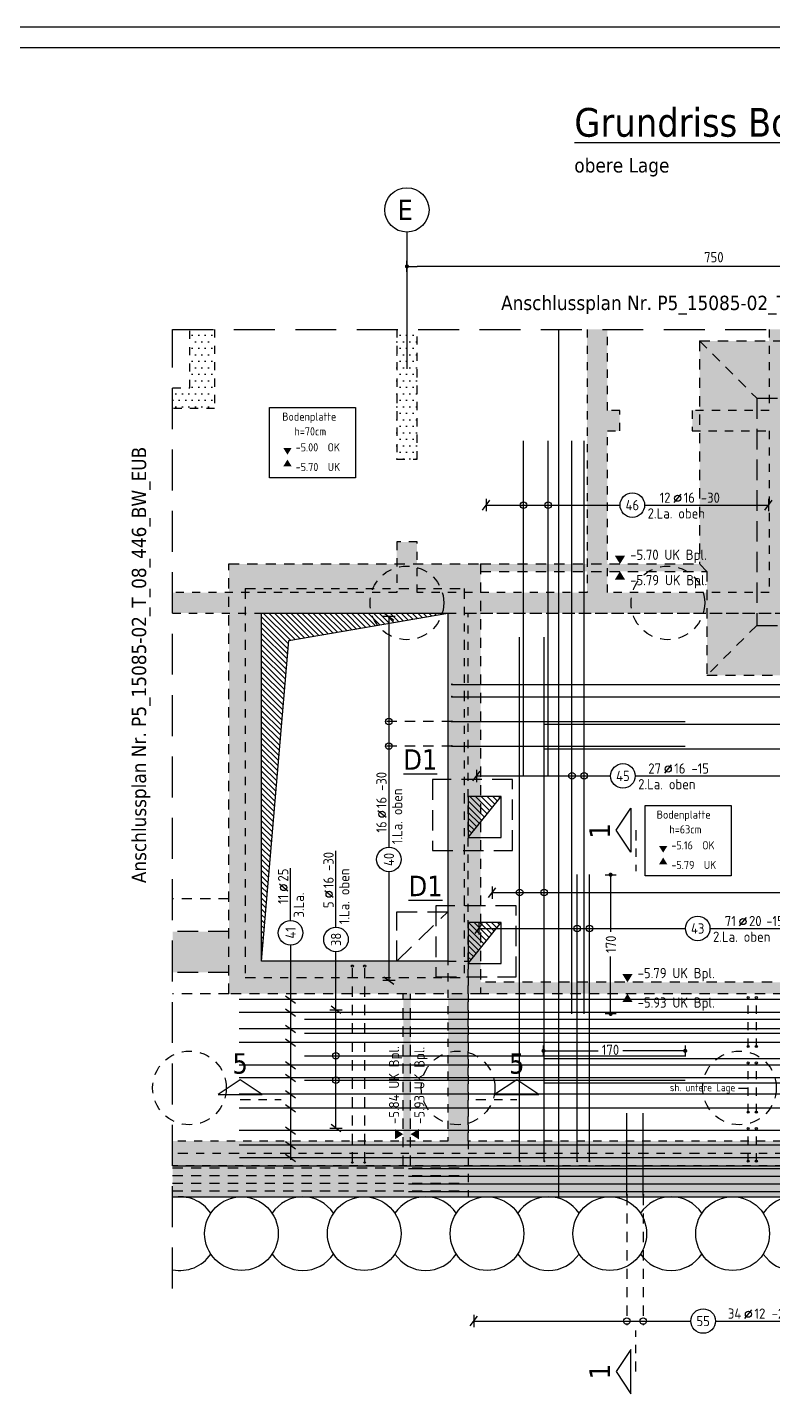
# Model space of a CAD drawing. Extents: x -21 to 93, y -36 to 68.
# Drawn here: x 24.16 to 33.26, y 25.36 to 42.05 of the extents above; entities that cross this region are included whole.
import ezdxf
from ezdxf.enums import TextEntityAlignment as Align

# ---------------------------------------------------------------- set-up
doc = ezdxf.new("R2010")
doc.units = 0
doc.header["$LTSCALE"] = 0.5
for name, pattern in [('AUSGEZOGEN', [1000.01, 1000, 0.01]), ('DIVIDE2', [0.625, 0.25, -0.125, 0, -0.125, 0, -0.125]), ('GESTRICHELTX2', [1.5, 1, -0.5]), ('HIDDEN', [0.375, 0.25, -0.125]), ('HIDDEN2', [0.187, 0.125, -0.062]), ('PUNKT', [0.175, 0.05, -0.125]), ('STRICHLINIE', [0.75, 0.5, -0.25]), ('STRICHPUNKT2', [0.55, 0.25, -0.125, 0.05, -0.125]), ('VERDECKT', [0.375, 0.25, -0.125]), ('VERDECKTX2', [0.75, 0.5, -0.25])]:
    doc.linetypes.add(name, pattern=pattern)
for name, color, linetype in [('ACHSEN', 7, 'Continuous'), ('AFB', 7, 'Continuous'), ('AFU', 7, 'Continuous'), ('BETON', 7, 'Continuous'), ('DETAIL', 7, 'Continuous'), ('DRUEBER', 7, 'Continuous'), ('grau_dunkel', 7, 'Continuous'), ('grau_hell', 7, 'Continuous'), ('grau_mittel', 7, 'Continuous'), ('Gründungspfähle', 7, 'Continuous'), ('HILFE', 7, 'Continuous'), ('koten', 7, 'Continuous'), ('MASSE', 7, 'Continuous'), ('OBJEKT', 7, 'Continuous'), ('RAHMEN', 7, 'Continuous'), ('RND', 7, 'Continuous'), ('RND-1', 7, 'Continuous'), ('SCHNITTE', 7, 'Continuous'), ('SCHRAFF', 7, 'Continuous'), ('SFP_Achsen', 7, 'Continuous'), ('TEXT', 7, 'Continuous'), ('Verbau', 7, 'Continuous'), ('VERDECKT', 7, 'Continuous'), ('Versprung oberseitig', 7, 'Continuous')]:
    doc.layers.add(name, color=color, linetype=linetype)
doc.styles.add('helv', font='tahoma.ttf')
doc.styles.add('txt', font='isocp.shx')
doc.linetypes.add('AFU_50L', pattern='A,0.75,["/",Standard,S=0.2,R=0,X=-0.01,Y=-0.1],0.07,["/",Standard,S=0.2,R=0,X=-0.01,Y=-0.1],0.75', length=1.57)
doc.dimstyles.new('DOT_I', dxfattribs={"dimscale": 0.5, "dimtxt": 0.25, "dimasz": 0.25, "dimexe": 0.1, "dimexo": 0.3, "dimgap": 0.1, "dimtad": 1, "dimdec": 3, "dimzin": 3, "dimtxsty": 'txt', "dimblk": 'DOT', "dimblk1": 'DOT', "dimblk2": 'DOT', "dimsah": 1, "dimcen": 0.1, "dimse1": 1, "dimse2": 1, "dimazin": 0, "dimtfac": 1, "dimtdec": 4, "dimtix": 1, "dimtmove": 2, "dimatfit": 3, "dimfxl": 0, "dimtvp": 1, "dimtolj": 1, "dimtzin": 0, "dimarcsym": 0})
pattern_1 = [(135, (-74.891635, 589.301005), (-0.035355339, -0.035355339), [])]
pattern_2 = [(0, (14.66109, 7.331896), (0.0396875, 0.079375), [0, -0.079375])]

# ---------------------------------------------------------------- blocks, each defined once
blk = doc.blocks.new('okrd_o')
at = {"layer": 'koten', "color": 7, "linetype": 'Continuous'}
blk.add_solid([(-0.125, 0.202), (0.125, 0.202), (0, 0)], dxfattribs=at)
at = {"layer": 'koten', "style": 'txt'}
blk.add_attdef('OKRD', (0.25, 0.1), '', height=0.25, dxfattribs=at)
blk = doc.blocks.new('okrd_u')
at = {"layer": 'koten', "color": 7, "linetype": 'Continuous'}
blk.add_solid([(-0.125, -0.202), (0.125, -0.202), (0, 0)], dxfattribs=at)
at = {"layer": 'koten', "style": 'txt'}
blk.add_attdef('OKRD', (0.25, -0.35), '', height=0.25, dxfattribs=at)
blk = doc.blocks.new('DOT')
at = {"layer": 'MASSE', "color": 7, "linetype": 'Continuous'}
for p, q in [((0, 0), (-1, 0)), ((0, 0.54), (0, -0.54))]:
    blk.add_line(p, q, dxfattribs=at)
at = {"layer": 'MASSE', "color": 7, "linetype": 'Continuous', "const_width": 0.2}
blk.add_lwpolyline([(-0.1, 0, 1), (0.1, 0, 1)], format="xyb", close=True, dxfattribs=at)
blk = doc.blocks.new('*D33')
at = {"layer": 'Defpoints', "color": 0, "linetype": 'AUSGEZOGEN', "transparency": 16777216}
for p in [(28.793, 39.13), (28.793, 39.13), (36.293, 39.13)]:
    blk.add_point(p, dxfattribs=at)
at = {"layer": 'MASSE', "color": 0, "linetype": 'AUSGEZOGEN', "lineweight": -2, "transparency": 16777216}
blk.add_line((36.168, 39.13), (28.918, 39.13), dxfattribs=at)
at = {"layer": 'MASSE', "color": 0, "linetype": 'AUSGEZOGEN', "lineweight": -2, "transparency": 16777216, "xscale": 0.125, "yscale": 0.125, "zscale": 0.125, "rotation": 180}
blk.add_blockref('DOT', (28.793, 39.13), dxfattribs=at)
at = {"layer": 'MASSE', "color": 0, "linetype": 'AUSGEZOGEN', "lineweight": -2, "transparency": 16777216, "xscale": 0.125, "yscale": 0.125, "zscale": 0.125}
blk.add_blockref('DOT', (36.293, 39.13), dxfattribs=at)
at = {"layer": 'MASSE', "color": 0, "linetype": 'AUSGEZOGEN', "transparency": 16777216, "insert": (32.543, 39.242), "char_height": 0.125, "attachment_point": 5, "style": 'txt'}
blk.add_mtext('\\A1;750', dxfattribs=at)
blk = doc.blocks.new('lei_gre')
at = {"layer": 'RND', "color": 7, "linetype": 'Continuous'}
for p, q in [((-0.09, -0.12), (0.09, 0.12)), ((0, 0.15), (0, -0.15))]:
    blk.add_line(p, q, dxfattribs=at)
blk = doc.blocks.new('RND_LEI')
at = {"layer": 'RND', "color": 7, "linetype": 'Continuous'}
blk.add_line((1.022, 0.066), (1.19, 0.27), dxfattribs=at)
for centre, radius in [((0, 0), 0.3), ((1.106, 0.168), 0.075)]:
    blk.add_circle(centre, radius, dxfattribs=at)
at = {"layer": 'RND', "color": 7, "linetype": 'Continuous', "style": 'txt'}
blk.add_attdef('POSL', text='', height=0.25, dxfattribs=at).set_placement((0, 0), align=Align.MIDDLE)
blk.add_attdef('ANZ', text='', height=0.25, dxfattribs=at).set_placement((0.931, 0.057), align=Align.RIGHT)
for tag, p in [('DUM', (1.253, 0.057)), ('ABSTD', (1.674, 0.057)), ('POSTXT', (0.374, -0.327))]:
    blk.add_attdef(tag, p, '', height=0.25, dxfattribs=at)
blk = doc.blocks.new('*D37')
at = {"layer": 'Defpoints', "color": 0, "linetype": 'AUSGEZOGEN', "transparency": 16777216}
for p in [(30.462, 29.547), (30.462, 29.547), (32.193, 29.547)]:
    blk.add_point(p, dxfattribs=at)
at = {"layer": 'MASSE', "color": 0, "linetype": 'AUSGEZOGEN', "lineweight": -2, "transparency": 16777216}
for p, q in [((30.587, 29.547), (31.13, 29.547)), ((32.068, 29.547), (31.43, 29.547))]:
    blk.add_line(p, q, dxfattribs=at)
at = {"layer": 'MASSE', "color": 0, "linetype": 'AUSGEZOGEN', "lineweight": -2, "transparency": 16777216, "xscale": 0.125, "yscale": 0.125, "zscale": 0.125, "rotation": 180}
blk.add_blockref('DOT', (30.462, 29.547), dxfattribs=at)
at = {"layer": 'MASSE', "color": 0, "linetype": 'AUSGEZOGEN', "lineweight": -2, "transparency": 16777216, "xscale": 0.125, "yscale": 0.125, "zscale": 0.125}
blk.add_blockref('DOT', (32.193, 29.547), dxfattribs=at)
at = {"layer": 'MASSE', "color": 0, "linetype": 'AUSGEZOGEN', "transparency": 16777216, "insert": (31.28, 29.56), "char_height": 0.125, "attachment_point": 5, "style": 'txt'}
blk.add_mtext('\\A1;170', dxfattribs=at)
blk = doc.blocks.new('*D39')
at = {"layer": 'Defpoints', "color": 0, "linetype": 'AUSGEZOGEN', "transparency": 16777216}
for p in [(31.282, 31.699), (31.282, 31.699), (31.282, 29.999)]:
    blk.add_point(p, dxfattribs=at)
at = {"layer": 'MASSE', "color": 0, "linetype": 'AUSGEZOGEN', "lineweight": -2, "transparency": 16777216}
for p, q in [((31.282, 31.574), (31.282, 31)), ((31.282, 30.124), (31.282, 30.7))]:
    blk.add_line(p, q, dxfattribs=at)
at = {"layer": 'MASSE', "color": 0, "linetype": 'AUSGEZOGEN', "lineweight": -2, "transparency": 16777216, "xscale": 0.125, "yscale": 0.125, "zscale": 0.125}
for p, rotation in [((31.282, 31.699), 90), ((31.282, 29.999), 270)]:
    blk.add_blockref('DOT', p, dxfattribs=dict(at, rotation=rotation))
at = {"layer": 'MASSE', "color": 0, "linetype": 'AUSGEZOGEN', "transparency": 16777216, "insert": (31.285, 30.85), "char_height": 0.125, "attachment_point": 5, "rotation": 90, "style": 'txt'}
blk.add_mtext('\\A1;170', dxfattribs=at)
blk = doc.blocks.new('SCHN-1')
at = {"layer": 'SCHNITTE', "color": 5, "linetype": 'Continuous'}
blk.add_lwpolyline([(0.54, 0.125), (0, 0.485), (-0.54, 0.125)], close=True, dxfattribs=at)
at = {"layer": 'SCHNITTE', "color": 6, "linetype": 'Continuous', "style": 'helv'}
blk.add_attdef('SCHN-1', text='', height=0.5, dxfattribs=at).set_placement((0, 0.635), align=Align.CENTER)
blk = doc.blocks.new('A0-19-0')
at = {"layer": 'RAHMEN'}
blk.add_line((137.9, 84.1), (0, 84.1), dxfattribs=at)
at = {"layer": 'RAHMEN', "color": 5}
blk.add_line((137.4, 83.6), (2, 83.6), dxfattribs=at)

msp = doc.modelspace()

# ---------------------------------------------------------------- hatches: boundary and pattern name
at = {"layer": 'grau_dunkel'}
h = msp.add_hatch(color=21, dxfattribs=at)
h.paths.add_polyline_path([(36.56829, 34.74446), (36.56829, 37.51946), (33.06829, 37.51946), (33.06829, 34.74446)])
h.paths.add_polyline_path([(33.46829, 37.11946), (33.46829, 35.14446), (36.16829, 35.14446), (36.16829, 37.11946)], flags=16)
h = msp.add_hatch(color=21, dxfattribs=at)
h.paths.add_polyline_path([(29.69329, 30.24446), (29.69329, 35.49446), (26.61829, 35.49446), (26.61829, 30.24446)])
h.paths.add_polyline_path([(29.29329, 30.64446), (29.29329, 34.89446), (27.01829, 34.89446), (27.01829, 30.64446)], flags=16)
at = {"layer": 'grau_dunkel', "linetype": 'AUSGEZOGEN'}
h = msp.add_hatch(dxfattribs=at)
h.set_pattern_fill('ANSI31', color=21, scale=0.015, angle=90, style=0, double=1)
h.set_pattern_definition([(135, (-113.652114, 40.544844), (-0.03367596, -0.03367596), [])])
h.paths.add_polyline_path([(29.29329, 34.89446), (27.01829, 34.89446), (27.01829, 30.64446), (27.34878, 34.56053)])
at = {"layer": 'grau_dunkel', "linetype": 'VERDECKTX2'}
h = msp.add_hatch(dxfattribs=at)
h.set_pattern_fill('ANSI31', color=171, scale=0.4, angle=90, style=0, double=1)
h.set_pattern_definition(pattern_1)
h.paths.add_polyline_path([(29.69329, 32.65446), (29.54329, 32.65446), (29.54329, 32.15446), (29.69329, 32.34196)])
h.paths.add_polyline_path([(29.94329, 32.65446), (29.69329, 32.65446), (29.69329, 32.34196)])
h = msp.add_hatch(dxfattribs=at)
h.set_pattern_fill('ANSI31', color=171, scale=0.4, angle=90, style=0, double=1)
h.set_pattern_definition(pattern_1)
h.paths.add_polyline_path([(29.54329, 30.61446), (29.69329, 30.80196), (29.69329, 31.11446), (29.54329, 31.11446)])
h.paths.add_polyline_path([(29.94329, 31.11446), (29.69329, 31.11446), (29.69329, 30.80196)])
at = {"layer": 'grau_dunkel'}
msp.add_hatch(color=21, dxfattribs=at).paths.add_polyline_path([(25.93071, 31.00446), (25.93071, 30.50446), (26.61829, 30.50446), (26.61829, 31.00446)])
at = {"layer": 'grau_hell'}
h = msp.add_hatch(color=9, dxfattribs=at)
h.paths.add_polyline_path([(32.36829, 38.21946), (32.36829, 35.49447), (32.45829, 35.40447), (32.45829, 34.13446), (37.17829, 34.13446), (37.17829, 35.40447), (37.26829, 35.49447), (37.26829, 38.21946)])
h.paths.add_polyline_path([(33.06829, 37.51946), (33.06829, 34.74446), (36.56829, 34.74446), (36.56829, 37.51946)], flags=16)
h = msp.add_hatch(color=9, dxfattribs=at)
h.paths.add_polyline_path([(32.45829, 35.40447), (32.36829, 35.49447), (29.69329, 35.49446), (29.69329, 35.40446)])
h.paths.add_polyline_path([(37.26831, 35.49449), (37.17831, 35.40449), (42.69329, 35.40449), (42.69329, 35.49449)])
h = msp.add_hatch(color=9, dxfattribs=at)
h.paths.add_polyline_path([(42.69329, 32.68446), (40.45329, 32.68446), (40.59329, 32.54446), (42.69329, 32.54446)])
h.paths.add_polyline_path([(40.45329, 32.68446), (40.45329, 30.38446), (40.59329, 30.24446), (40.59329, 32.54446)])
h.paths.add_polyline_path([(40.45329, 30.38446), (29.69329, 30.38446), (29.69329, 30.24446), (40.59329, 30.24446)])
msp.add_hatch(color=9, dxfattribs=at).paths.add_polyline_path([(28.74829, 28.14446), (28.83829, 28.14446), (28.83829, 30.24446), (28.74829, 30.24446)])
at = {"layer": 'grau_mittel'}
h = msp.add_hatch(color=61, dxfattribs=at)
h.paths.add_polyline_path([(42.69329, 34.59446), (43.07329, 34.59446), (43.07329, 38.36012), (42.69329, 38.36012)])
h.paths.add_polyline_path([(42.69329, 28.14446), (39.69329, 28.14446), (39.69329, 26.34446), (36.59329, 26.34446), (36.59329, 28.14446), (30.64329, 28.14446), (30.64329, 27.76446), (36.27329, 27.76446), (36.27329, 26.02446), (40.01329, 26.02446), (40.01329, 27.76446), (43.07329, 27.76446), (43.07329, 34.59446), (42.69329, 34.59446)])
h.paths.add_polyline_path([(29.54329, 28.14446), (29.54329, 27.76446), (30.64329, 27.76446), (30.64329, 28.14446)])
h.paths.add_polyline_path([(29.54329, 27.76446), (29.54329, 28.14446), (25.93071, 28.14446), (25.93071, 27.76446)])
at = {"layer": 'SCHRAFF', "linetype": 'AUSGEZOGEN'}
h = msp.add_hatch(dxfattribs=at)
h.set_pattern_fill('DOTS', scale=0.05, double=1)
h.set_pattern_definition(pattern_2)
h.paths.add_polyline_path([(26.44329, 38.36012), (26.14329, 38.36012), (26.14329, 37.64446), (25.93071, 37.64446), (25.93071, 37.39446), (26.44329, 37.39446)])
h = msp.add_hatch(dxfattribs=at)
h.set_pattern_fill('DOTS', scale=0.05, double=1)
h.set_pattern_definition(pattern_2)
h.paths.add_polyline_path([(42.69329, 38.36012), (42.39329, 38.36012), (42.39329, 34.84446), (38.91829, 34.84446), (38.91829, 35.64446), (38.66829, 35.64446), (38.66829, 34.44446), (38.91829, 34.44446), (38.91829, 34.59446), (42.39329, 34.59446), (42.39329, 28.44446), (38.91829, 28.44446), (38.91829, 28.59446), (38.66829, 28.59446), (38.66829, 28.44446), (37.99329, 28.44446), (37.99329, 28.14446), (38.15829, 28.14446), (38.15829, 27.79446), (38.40829, 27.79446), (38.40829, 28.14446), (39.39329, 28.14446), (39.39329, 26.64446), (38.40829, 26.64446), (38.40829, 26.99446), (38.15829, 26.99446), (38.15829, 26.64448), (36.89329, 26.64448), (36.89329, 28.14446), (37.09329, 28.14446), (37.09329, 28.44446), (36.41829, 28.44446), (36.41829, 30.09946), (36.16829, 30.09946), (36.16829, 28.44446), (29.54329, 28.44446), (29.54329, 34.89446), (36.16829, 34.89446), (36.16829, 33.24446), (36.41829, 33.24446), (36.41829, 35.60446), (36.16829, 35.60446), (36.16829, 35.14446), (33.46829, 35.14446), (33.46829, 37.11946), (36.16829, 37.11946), (36.16829, 36.65446), (36.41829, 36.65446), (36.41829, 37.51946), (36.16829, 37.51946), (36.16829, 37.36946), (33.46829, 37.36945), (33.46829, 38.36012), (33.21829, 38.36012), (33.21829, 37.36946), (32.27829, 37.36946), (32.27829, 37.11946), (33.21829, 37.11946), (33.21829, 35.14446), (31.24329, 35.14446), (31.24329, 37.11946), (31.39329, 37.11946), (31.39329, 37.36946), (31.24329, 37.36946), (31.24329, 38.36012), (30.99329, 38.36012), (30.99329, 35.14446), (28.91829, 35.14446), (28.91829, 35.76446), (28.66829, 35.76446), (28.66829, 35.14446), (25.93071, 35.14446), (25.93071, 34.89446), (29.29329, 34.89446), (29.29329, 28.44446), (25.93071, 28.44446), (25.93071, 28.14446), (36.59329, 28.14446), (36.59329, 26.34446), (39.69329, 26.34446), (39.69329, 28.14446), (42.69329, 28.14446)])
h = msp.add_hatch(dxfattribs=at)
h.set_pattern_fill('DOTS', scale=0.05, double=1)
h.set_pattern_definition(pattern_2)
h.paths.add_polyline_path([(28.91829, 38.36012), (28.66829, 38.36012), (28.66829, 36.77446), (28.91829, 36.77446)])

# ---------------------------------------------------------------- linework, layer by layer
at = {"layer": 'ACHSEN', "color": 140, "linetype": 'AUSGEZOGEN'}
msp.add_line((28.79329, 39.54894), (28.79329, 37.87963), dxfattribs=at)
at = {"layer": 'AFB', "color": 1, "linetype": 'DIVIDE2'}
for p, q in [((26.81829, 35.19446), (26.81829, 30.44446)), ((26.81829, 35.19446), (29.49329, 35.19446)), ((29.49329, 35.19446), (29.49329, 30.44446)), ((26.81829, 30.44446), (29.49329, 30.44446)), ((36.74329, 28.29446), (25.93071, 28.29446))]:
    msp.add_line(p, q, dxfattribs=at)
at = {"layer": 'AFU', "color": 8, "linetype": 'AFU_50L'}
msp.add_line((30.64329, 38.36012), (30.64329, 27.76446), dxfattribs=at)
at = {"layer": 'BETON', "color": 6, "linetype": 'AUSGEZOGEN'}
msp.add_line((25.93071, 28.14446), (36.59329, 28.14446), dxfattribs=at)
for points in [[(27.01829, 34.89446), (29.29329, 34.89446), (29.29329, 30.64446), (27.01829, 30.64446)], [(29.94329, 32.65446), (29.54329, 32.65446), (29.54329, 32.15446), (29.94329, 32.15446)], [(29.94329, 31.11446), (29.54329, 31.11446), (29.54329, 30.61446), (29.94329, 30.61446)]]:
    msp.add_lwpolyline(points, close=True, dxfattribs=at)
at = {"layer": 'DETAIL', "color": 102, "linetype": 'STRICHLINIE'}
for points in [[(29.1053, 31.99402), (30.08455, 31.99402), (30.08455, 32.86247), (29.1053, 32.86247)], [(29.1479, 30.45018), (30.12715, 30.45018), (30.12715, 31.31863), (29.1479, 31.31863)]]:
    msp.add_lwpolyline(points, close=True, dxfattribs=at)
at = {"layer": 'DRUEBER', "color": 7, "linetype": 'PUNKT', "lineweight": -2}
for p, q in [((26.14329, 37.64446), (26.14329, 38.36012)), ((26.44329, 38.36012), (26.44329, 37.39446)), ((28.66829, 38.36012), (28.66829, 36.77446)), ((28.91829, 36.77446), (28.91829, 38.36012)), ((30.99329, 38.36012), (30.99329, 35.14446)), ((31.24329, 37.36946), (31.24329, 38.36012)), ((33.21829, 38.36012), (33.21829, 37.36946)), ((25.93071, 37.64446), (26.14329, 37.64446)), ((26.44329, 37.39446), (25.93071, 37.39446)), ((31.39329, 37.36946), (31.24329, 37.36946)), ((31.39329, 37.11946), (31.39329, 37.36946)), ((33.21829, 37.36946), (32.27829, 37.36946)), ((32.27829, 37.36946), (32.27829, 37.11946)), ((31.24329, 35.14446), (31.24329, 37.11946)), ((31.24329, 37.11946), (31.39329, 37.11946)), ((32.27829, 37.11946), (33.21829, 37.11946)), ((33.21829, 37.11946), (33.21829, 35.14446)), ((28.66829, 36.77446), (28.91829, 36.77446)), ((28.91829, 35.76446), (28.66829, 35.76446)), ((28.66829, 35.76446), (28.66829, 35.14446)), ((28.91829, 35.14446), (28.91829, 35.76446)), ((28.66829, 35.14446), (25.93071, 35.14446)), ((30.99329, 35.14446), (28.91829, 35.14446)), ((33.21829, 35.14446), (31.24329, 35.14446)), ((25.93071, 34.89446), (29.29329, 34.89446)), ((29.29329, 34.89446), (29.29329, 28.44446)), ((29.54329, 28.44446), (29.54329, 34.89446)), ((29.54329, 34.89446), (36.16829, 34.89446)), ((29.29329, 28.44446), (25.93071, 28.44446)), ((36.16829, 28.44446), (29.54329, 28.44446)), ((36.59329, 28.14446), (25.93071, 28.14446))]:
    msp.add_line(p, q, dxfattribs=at)
at = {"layer": 'grau_dunkel', "color": 21, "linetype": 'AUSGEZOGEN'}
for p, q in [((27.34878, 34.56053), (29.29329, 34.89446)), ((27.01829, 30.64446), (27.34878, 34.56053))]:
    msp.add_line(p, q, dxfattribs=at)
at = {"layer": 'grau_dunkel', "color": 171, "linetype": 'AUSGEZOGEN'}
for p, q in [((29.54329, 32.15446), (29.94329, 32.65446)), ((29.54329, 30.61446), (29.94329, 31.11446))]:
    msp.add_line(p, q, dxfattribs=at)
at = {"layer": 'Gründungspfähle', "color": 171, "linetype": 'VERDECKT'}
for centre in [(28.79329, 35.01946), (31.98088, 35.01953), (26.13704, 29.09447), (29.41829, 29.09447), (32.85579, 29.09447)]:
    msp.add_circle(centre, 0.45, dxfattribs=at)
at = {"layer": 'HILFE', "color": 102, "linetype": 'GESTRICHELTX2'}
for p, q in [((25.93071, 26.6433), (25.93071, 38.36012)), ((25.93071, 38.36012), (44.06209, 38.36012))]:
    msp.add_line(p, q, dxfattribs=at)
at = {"layer": 'HILFE', "color": 102, "linetype": 'AUSGEZOGEN'}
msp.add_line((32.962, 29.08718), (32.8433, 29.08718), dxfattribs=at)
at = {"layer": 'OBJEKT', "color": 7, "linetype": 'AUSGEZOGEN'}
msp.add_line((25.93071, 27.76446), (36.27329, 27.76446), dxfattribs=at)
at = {"layer": 'OBJEKT', "color": 1, "linetype": 'AUSGEZOGEN'}
for points in [[(27.11462, 37.4075), (28.16408, 37.4075), (28.16408, 36.54736), (27.11462, 36.54736)], [(31.70431, 32.5458), (32.75377, 32.5458), (32.75377, 31.68566), (31.70431, 31.68566)]]:
    msp.add_lwpolyline(points, close=True, dxfattribs=at)
at = {"layer": 'RND', "color": 7, "linetype": 'AUSGEZOGEN'}
for p, q in [((29.76032, 36.21342), (31.39689, 36.21342)), ((31.69689, 36.21342), (33.20939, 36.21342)), ((28.57309, 34.85292), (28.57309, 32.03534)), ((29.64314, 32.90557), (31.28173, 32.90557)), ((31.58173, 32.90557), (33.38741, 32.90557)), ((27.92655, 31.05786), (27.92655, 31.98911)), ((27.37199, 31.13886), (27.37199, 31.77886)), ((28.57309, 31.73534), (28.57309, 30.40825)), ((29.83411, 31.48051), (33.3498, 31.48051)), ((29.67069, 31.04219), (32.19558, 31.04219)), ((32.49558, 31.04219), (39.9619, 31.04219)), ((27.92655, 30.04962), (27.92655, 30.75786)), ((27.92655, 28.60438), (27.92655, 30.04962)), ((29.61024, 26.24673), (32.26227, 26.24673)), ((32.56227, 26.24673), (36.22188, 26.24673))]:
    msp.add_line(p, q, dxfattribs=at)
at = {"layer": 'RND', "color": 102, "linetype": 'VERDECKT'}
for p, q in [((29.34329, 33.5705), (28.52309, 33.5705)), ((29.34329, 33.2705), (28.52309, 33.2705)), ((31.48082, 27.78644), (31.48082, 26.19673)), ((31.68082, 27.78644), (31.68082, 26.19673))]:
    msp.add_line(p, q, dxfattribs=at)
at = {"layer": 'RND', "color": 102, "linetype": 'AUSGEZOGEN'}
msp.add_line((27.37199, 30.83886), (27.37199, 28.2141), dxfattribs=at)
at = {"layer": 'RND', "color": 1, "linetype": 'AUSGEZOGEN'}
for points in [[(30.21692, 32.89947), (30.21692, 36.99947)], [(30.51692, 32.89947), (30.51692, 36.99947)], [(30.80979, 29.99947), (30.80979, 36.99947)], [(30.95979, 29.99947), (30.95979, 36.99947)], [(30.17055, 28.19947), (30.17055, 34.59947)], [(30.47055, 28.19947), (30.47055, 34.59947)], [(29.34329, 34.02303), (41.54329, 34.02303)], [(29.34329, 33.87303), (41.54329, 33.87303)], [(29.34329, 33.5705), (32.19329, 33.5705)], [(30.4617, 33.53764), (42.6617, 33.53764)], [(29.34329, 33.2705), (32.19329, 33.2705)], [(30.4617, 33.23764), (42.6617, 33.23764)], [(30.87283, 28.19947), (30.87283, 31.69947)], [(31.02283, 28.19947), (31.02283, 31.69947)], [(27.54329, 29.93287), (41.54329, 29.93287)], [(27.54329, 29.76412), (41.54329, 29.76412)], [(27.54329, 29.4879), (32.19329, 29.4879)], [(30.4617, 29.45504), (42.6617, 29.45504)], [(27.54329, 29.1879), (32.19329, 29.1879)], [(30.4617, 29.15504), (42.6617, 29.15504)], [(31.48082, 27.78644), (31.48082, 28.78644)], [(31.68082, 27.78644), (31.68082, 28.78644)], [(37.31435, 28.10479), (28.81435, 28.10479)], [(37.31435, 28.0109), (28.81435, 28.0109)], [(37.31435, 27.91701), (28.81435, 27.91701)], [(37.31435, 27.82312), (28.81435, 27.82312)]]:
    msp.add_lwpolyline(points, dxfattribs=at)
at = {"layer": 'RND', "color": 7, "linetype": 'AUSGEZOGEN', "const_width": 0.0125}
for points in [[(29.33704, 34.02303, 1), (29.34954, 34.02303, 1)], [(29.33704, 33.87303, 1), (29.34954, 33.87303, 1)], [(29.33704, 33.5705, 1), (29.34954, 33.5705, 1)], [(29.33704, 33.2705, 1), (29.34954, 33.2705, 1)], [(30.1643, 28.19947, 1), (30.1768, 28.19947, 1)], [(30.4643, 28.19947, 1), (30.4768, 28.19947, 1)], [(30.86658, 28.19947, 1), (30.87908, 28.19947, 1)], [(31.01658, 28.19947, 1), (31.02908, 28.19947, 1)], [(31.48082, 27.79269, 1), (31.48082, 27.78019, 1)], [(31.68082, 27.79269, 1), (31.68082, 27.78019, 1)]]:
    msp.add_lwpolyline(points, format="xyb", close=True, dxfattribs=at)
at = {"layer": 'RND', "color": 1, "linetype": 'HIDDEN'}
for points in [[(28.12709, 28.18348), (28.12709, 30.58348)], [(28.27709, 28.18348), (28.27709, 30.58348)], [(25.93071, 28.11903), (29.51829, 28.11903)], [(25.93071, 28.02514), (29.51829, 28.02514)], [(25.93071, 27.93126), (29.51829, 27.93126)], [(25.93071, 27.83737), (29.51829, 27.83737)]]:
    msp.add_lwpolyline(points, dxfattribs=at)
at = {"layer": 'RND', "color": 7, "linetype": 'AUSGEZOGEN'}
for centre, radius in [((30.21692, 36.21342), 0.04), ((30.51692, 36.21342), 0.04), ((28.57309, 33.5705), 0.04), ((28.57309, 33.2705), 0.04), ((30.80979, 32.90557), 0.04), ((30.95979, 32.90557), 0.04), ((30.17055, 31.48051), 0.04), ((30.47055, 31.48051), 0.04), ((30.87283, 31.04219), 0.04), ((31.02283, 31.04219), 0.04), ((28.12709, 30.58348), 0.0125), ((28.27709, 30.58348), 0.0125), ((27.92655, 29.4879), 0.04), ((27.92655, 29.1879), 0.04), ((28.12709, 28.18348), 0.01), ((28.27709, 28.18348), 0.01), ((31.48082, 26.24673), 0.04), ((31.68082, 26.24673), 0.04)]:
    msp.add_circle(centre, radius, dxfattribs=at)
at = {"layer": 'RND-1', "color": 7, "linetype": 'AUSGEZOGEN'}
for points in [[(35.99329, 30.17291), (26.74329, 30.17291)], [(35.99329, 30.01662), (26.74329, 30.01662)], [(35.99329, 29.81767), (26.74329, 29.81767)], [(35.99329, 29.64842), (26.74329, 29.64842)], [(35.99329, 29.37291), (26.74329, 29.37291)], [(35.99329, 29.21662), (26.74329, 29.21662)], [(35.99329, 29.01767), (26.74329, 29.01767)], [(35.99329, 28.84842), (26.74329, 28.84842)], [(35.99329, 28.57291), (26.74329, 28.57291)], [(35.99329, 28.39431), (26.74329, 28.39431)], [(35.99895, 28.23893), (26.74895, 28.23893)]]:
    msp.add_lwpolyline(points, dxfattribs=at)
at = {"layer": 'RND-1', "color": 1, "linetype": 'HIDDEN2'}
for points in [[(32.962, 29.59946), (32.962, 30.19946)], [(33.062, 29.59946), (33.062, 30.19946)], [(32.962, 28.79946), (32.962, 29.39946)], [(33.062, 28.79946), (33.062, 29.39946)], [(32.962, 28.19946), (32.962, 28.59946)], [(33.062, 28.19946), (33.062, 28.59946)]]:
    msp.add_lwpolyline(points, dxfattribs=at)
at = {"layer": 'RND-1', "color": 7, "linetype": 'AUSGEZOGEN'}
for centre in [(32.962, 30.19946), (33.062, 30.19946), (32.962, 29.59946), (33.062, 29.59946), (32.962, 29.39946), (33.062, 29.39946), (32.962, 28.79946), (33.062, 28.79946), (32.962, 28.59946), (33.062, 28.59946), (32.962, 28.19946), (33.062, 28.19946)]:
    msp.add_circle(centre, 0.0125, dxfattribs=at)
at = {"layer": 'SCHNITTE', "color": 5, "linetype": 'STRICHPUNKT2'}
for p, q in [((31.59076, 32.24365), (31.59076, 31.74365)), ((26.75549, 28.9515), (27.25549, 28.9515)), ((29.63423, 28.9515), (30.13423, 28.9515)), ((31.59076, 25.62961), (31.59076, 26.12961))]:
    msp.add_line(p, q, dxfattribs=at)
at = {"layer": 'SFP_Achsen', "color": 7, "linetype": 'AUSGEZOGEN'}
msp.add_circle((28.79329, 39.81942), 0.27048, dxfattribs=at)
at = {"layer": 'Verbau', "color": 171}
for centre in [(26.77168, 27.31446), (28.27168, 27.31446), (29.77168, 27.31446), (31.27168, 27.31446), (32.77168, 27.31446)]:
    msp.add_circle(centre, 0.45, dxfattribs=at)
for centre, start, end in [((26.02168, 27.31446), 33.55731, 101.662379), ((27.52168, 27.31446), 33.55731, 146.44269), ((29.02168, 27.31446), 33.55731, 146.44269), ((30.52168, 27.31446), 33.55731, 146.44269), ((32.02168, 27.31446), 33.55731, 146.44269), ((33.52168, 27.31446), 33.55731, 146.44269), ((26.02168, 27.31446), 258.337621, 326.44269), ((27.52168, 27.31446), 213.55731, 326.44269), ((29.02168, 27.31446), 213.55731, 326.44269), ((30.52168, 27.31446), 213.55731, 326.44269), ((32.02168, 27.31446), 213.55731, 326.44269), ((33.52168, 27.31446), 213.55731, 326.44269)]:
    msp.add_arc(centre, 0.45, start, end, dxfattribs=at)
at = {"layer": 'VERDECKT', "color": 7, "linetype": 'HIDDEN'}
for p, q in [((32.36829, 38.21946), (37.26829, 38.21946)), ((32.36829, 38.21946), (32.36829, 35.49447)), ((26.61829, 35.49446), (29.69329, 35.49446)), ((26.61829, 30.24446), (26.61829, 35.49446)), ((29.69329, 35.49446), (29.69329, 30.24446)), ((32.45829, 35.40447), (32.36829, 35.49447)), ((32.45829, 35.40447), (32.45829, 34.13446)), ((32.45829, 34.13446), (37.17829, 34.13446)), ((29.69329, 30.24446), (26.61829, 30.24446))]:
    msp.add_line(p, q, dxfattribs=at)
at = {"layer": 'VERDECKT', "color": 7, "linetype": 'VERDECKT'}
for p, q in [((32.36829, 38.21946), (33.06829, 37.51946)), ((29.69329, 35.49446), (32.36829, 35.49447)), ((29.69329, 35.40446), (32.45829, 35.40447)), ((33.06829, 34.74465), (32.45829, 34.13446)), ((26.61686, 31.40446), (25.93071, 31.40446)), ((40.45329, 30.38446), (29.69329, 30.38446)), ((26.61829, 30.24446), (25.93071, 30.24446)), ((28.74829, 28.14446), (28.74829, 30.24446)), ((28.83829, 28.14446), (28.83829, 30.24446)), ((40.59329, 30.24446), (29.69329, 30.24446))]:
    msp.add_line(p, q, dxfattribs=at)
at = {"layer": 'VERDECKT', "color": 7, "linetype": 'VERDECKTX2'}
for p, q in [((33.06829, 37.51946), (36.56829, 37.51946)), ((33.06829, 37.51946), (33.06829, 34.74446)), ((33.06829, 34.74446), (36.56829, 34.74446)), ((28.66829, 30.64446), (29.29329, 31.24446)), ((26.61686, 31.00446), (25.93071, 31.00446)), ((26.61686, 30.50446), (25.93071, 30.50446))]:
    msp.add_line(p, q, dxfattribs=at)
msp.add_lwpolyline([(28.66829, 31.24446), (29.29329, 31.24446), (29.29329, 30.64446), (28.66829, 30.64446)], close=True, dxfattribs=at)
at = {"layer": 'Versprung oberseitig', "color": 1, "linetype": 'HIDDEN2'}
for p, q in [((29.29329, 34.89446), (33.46829, 34.89446)), ((29.29329, 30.64446), (29.54329, 30.64446)), ((29.54329, 30.64446), (29.54329, 27.76446))]:
    msp.add_line(p, q, dxfattribs=at)

# ---------------------------------------------------------------- block references
at = {"layer": 'koten', "color": 6, "linetype": 'AUSGEZOGEN', "xscale": 0.4, "yscale": 0.4, "zscale": 0.4}
for name, p, values in [('okrd_o', (27.334, 36.82974), {'OKRD': '-5.00  OK'}), ('okrd_u', (27.334, 36.76974), {'OKRD': '-5.70  UK'}), ('okrd_o', (31.92369, 31.96804), {'OKRD': '-5.16  OK'}), ('okrd_u', (31.92369, 31.90804), {'OKRD': '-5.79  UK'})]:
    msp.add_blockref(name, p, dxfattribs=at).add_auto_attribs(values)
at = {"layer": 'koten', "color": 7, "linetype": 'AUSGEZOGEN', "xscale": 0.5, "yscale": 0.5, "zscale": 0.5}
for p, values in [((31.39605, 35.49449), {'OKRD': '-5.70 UK Bpl.'}), ((31.4876, 30.38446), {'OKRD': '-5.79 UK Bpl.'})]:
    msp.add_blockref('okrd_o', p, dxfattribs=at).add_auto_attribs(values)
at = {"layer": 'koten', "color": 7, "linetype": 'AUSGEZOGEN'}
ref = msp.add_blockref('okrd_o', (31.39605, 35.40449), dxfattribs=dict(at, xscale=-0.5, yscale=0.5, zscale=0.5, rotation=180))
ref.add_attrib('OKRD', '-5.79 UK Bpl.', (31.52105, 35.23462), dxfattribs={"height": 0.125, "style": 'txt'})
ref = msp.add_blockref('okrd_o', (31.4876, 30.24446), dxfattribs=dict(at, xscale=-0.5, yscale=0.5, zscale=0.5, rotation=180))
ref.add_attrib('OKRD', '-5.93 UK Bpl.', (31.6126, 30.07459), dxfattribs={"height": 0.125, "style": 'txt'})
at = {"layer": 'koten', "color": 7, "linetype": 'AUSGEZOGEN', "xscale": 0.5, "yscale": 0.5, "zscale": 0.5, "rotation": 90}
msp.add_blockref('okrd_o', (28.74829, 28.52959), dxfattribs=at).add_auto_attribs({'OKRD': '-5.84 UK Bpl.'})
at = {"layer": 'koten', "color": 7, "linetype": 'AUSGEZOGEN'}
ref = msp.add_blockref('okrd_o', (28.83829, 28.52959), dxfattribs=dict(at, xscale=-0.5, yscale=0.5, zscale=0.5, rotation=270))
ref.add_attrib('OKRD', '-5.93 UK Bpl.', (29.00816, 28.65459), dxfattribs={"height": 0.125, "rotation": 90, "style": 'txt'})
at = {"layer": 'RAHMEN', "color": 7, "linetype": 'AUSGEZOGEN', "xscale": 0.5, "yscale": 0.5, "zscale": 0.5}
msp.add_blockref('A0-19-0', (0, 0), dxfattribs=at)
at = {"layer": 'RND', "color": 7, "linetype": 'AUSGEZOGEN', "xscale": 0.5, "yscale": 0.5, "zscale": 0.5}
for p in [(29.76032, 36.21342), (33.20939, 36.21342), (29.64314, 32.90557), (29.83411, 31.48051), (29.67069, 31.04219), (29.61024, 26.24673)]:
    msp.add_blockref('lei_gre', p, dxfattribs=at)
for p, values in [((31.54689, 36.21342), {'POSL': '46', 'DUM': '16', 'ANZ': '12', 'ABSTD': '-30', 'POSTXT': '2.La. oben'}), ((31.43173, 32.90557), {'POSL': '45', 'DUM': '16', 'ANZ': '27', 'ABSTD': '-15', 'POSTXT': '2.La. oben'}), ((32.34558, 31.04219), {'POSL': '43', 'DUM': '20', 'ANZ': '71', 'ABSTD': '-15', 'POSTXT': '2.La. oben'}), ((32.41227, 26.24673), {'POSL': '55', 'DUM': '12', 'ANZ': '34', 'ABSTD': '-20'})]:
    msp.add_blockref('RND_LEI', p, dxfattribs=at).add_auto_attribs(values)
for p, rotation in [((28.57309, 34.85292), 270), ((28.57309, 30.40825), 270), ((27.37199, 30.17291), 270.0000000000006), ((27.37199, 30.01662), 270.0000000000006), ((27.92655, 30.04962), 90), ((27.37199, 29.81767), 270.0000000000006), ((27.37199, 29.64842), 270.0000000000006), ((27.37199, 29.37291), 270.0000000000006), ((27.37199, 29.21662), 270.0000000000006), ((27.37199, 29.01767), 270.0000000000006), ((27.37199, 28.84842), 270.0000000000006), ((27.37199, 28.57291), 270.0000000000006), ((27.92655, 28.60438), 90), ((27.37199, 28.39431), 270.0000000000006), ((27.37199, 28.23893), 270.0000000000006)]:
    msp.add_blockref('lei_gre', p, dxfattribs=dict(at, rotation=rotation))
at = {"layer": 'RND', "color": 7, "linetype": 'AUSGEZOGEN', "xscale": 0.5, "yscale": 0.5, "zscale": 0.5, "rotation": 90}
for p, values in [((28.57309, 31.88534), {'POSL': '40', 'DUM': '16', 'ANZ': '16', 'ABSTD': '-30', 'POSTXT': '1.La. oben'}), ((27.92655, 30.90786), {'POSL': '38', 'DUM': '16', 'ANZ': '5', 'ABSTD': '-30', 'POSTXT': '1.La. oben'}), ((27.37199, 30.98886), {'POSL': '41', 'DUM': '25', 'ANZ': '11', 'POSTXT': '3.La.'})]:
    msp.add_blockref('RND_LEI', p, dxfattribs=at).add_auto_attribs(values)
at = {"layer": 'SCHNITTE', "color": 5, "linetype": 'STRICHPUNKT2'}
ref = msp.add_blockref('SCHN-1', (31.59076, 32.24365), dxfattribs=dict(at, xscale=-0.5, yscale=0.5, zscale=0.5, rotation=90))
ref.add_attrib('SCHN-1', '1', dxfattribs={"color": 6, "linetype": 'Continuous', "height": 0.25, "rotation": 90, "style": 'helv'}).set_placement((31.27311, 32.23357), align=Align.CENTER)
at = {"layer": 'SCHNITTE', "color": 5, "linetype": 'STRICHPUNKT2', "xscale": 0.5, "yscale": 0.5, "zscale": 0.5}
for p in [(26.75549, 28.9515), (30.13423, 28.9515)]:
    msp.add_blockref('SCHN-1', p, dxfattribs=at).add_auto_attribs({'SCHN-1': '5'})
at = {"layer": 'SCHNITTE', "color": 5, "linetype": 'STRICHPUNKT2', "xscale": 0.5, "yscale": 0.5, "zscale": 0.5, "rotation": 90}
msp.add_blockref('SCHN-1', (31.59076, 25.62961), dxfattribs=at).add_auto_attribs({'SCHN-1': '1'})

# ---------------------------------------------------------------- texts
at = {"layer": 'SFP_Achsen', "color": 6, "linetype": 'AUSGEZOGEN', "style": 'helv'}
msp.add_text('E', height=0.25, dxfattribs=at).set_placement((28.67924, 39.69504))
at = {"layer": 'TEXT', "color": 5, "linetype": 'AUSGEZOGEN', "style": 'helv'}
msp.add_text('%%UGrundriss Bodenplatte', height=0.35, dxfattribs=at).set_placement((30.83848, 40.71442))
at = {"layer": 'TEXT', "color": 1, "linetype": 'AUSGEZOGEN'}
for s, height, style, p in [('obere Lage', 0.175, 'helv', (30.83848, 40.27692)), ('Anschlussplan Nr. P5_15085-02_T_08_447_BW_EUB', 0.175, 'helv', (29.94381, 38.59646)), ('Bodenplatte', 0.1, 'txt', (27.27056, 37.24495)), ('h=70cm', 0.1, 'txt', (27.41863, 37.06464)), ('Bodenplatte', 0.1, 'txt', (31.8447, 32.38325)), ('h=63cm', 0.1, 'txt', (31.99932, 32.20294))]:
    msp.add_text(s, height=height, dxfattribs=dict(at, style=style)).set_placement(p)
at = {"layer": 'TEXT', "color": 1, "linetype": 'AUSGEZOGEN', "style": 'helv'}
msp.add_text('Anschlussplan Nr. P5_15085-02_T_08_446_BW_EUB', height=0.175, rotation=90, dxfattribs=at).set_placement((25.60747, 31.59566))
at = {"layer": 'TEXT', "color": 6, "linetype": 'AUSGEZOGEN', "style": 'helv'}
for p in [(28.74998, 32.98056), (28.81389, 31.43673)]:
    msp.add_text('%%UD1', height=0.25, dxfattribs=at).set_placement(p)
at = {"layer": 'TEXT', "color": 102, "linetype": 'AUSGEZOGEN', "style": 'txt'}
msp.add_text('sh. untere Lage', height=0.09, dxfattribs=at).set_placement((32.00612, 29.05399))

# ---------------------------------------------------------------- dimensions: what is measured, and where the dimension line sits
at = {"layer": 'MASSE', "color": 7, "linetype": 'AUSGEZOGEN'}
dim = msp.add_linear_dim(base=(28.79329, 39.12955), p1=(36.29329, 39.12955), p2=(28.79329, 39.12955), dimstyle='DOT_I', override={"dimdec": 0, "dimlfac": 100}, dxfattribs=at)
dim.commit()
dim.dimension.update_dxf_attribs({"geometry": '*D33', "text_midpoint": (32.54329, 39.24205)})
dim = msp.add_linear_dim(base=(31.2818, 31.69947), p1=(31.2818, 29.99947), p2=(31.2818, 31.69947), angle=90, dimstyle='DOT_I', override={"dimdec": 0, "dimlfac": 100}, dxfattribs=at)
dim.commit()
dim.dimension.update_dxf_attribs({"geometry": '*D39', "text_midpoint": (31.28487, 30.8501), "dimtype": 160})
dim = msp.add_linear_dim(base=(30.4617, 29.54681), p1=(32.19329, 29.54681), p2=(30.4617, 29.54681), text='170', dimstyle='DOT_I', override={"dimdec": 1, "dimlfac": 100}, dxfattribs=at)
dim.commit()
dim.dimension.update_dxf_attribs({"geometry": '*D37', "text_midpoint": (31.27999, 29.56017), "dimtype": 160})

doc.saveas('drawing.dxf')
